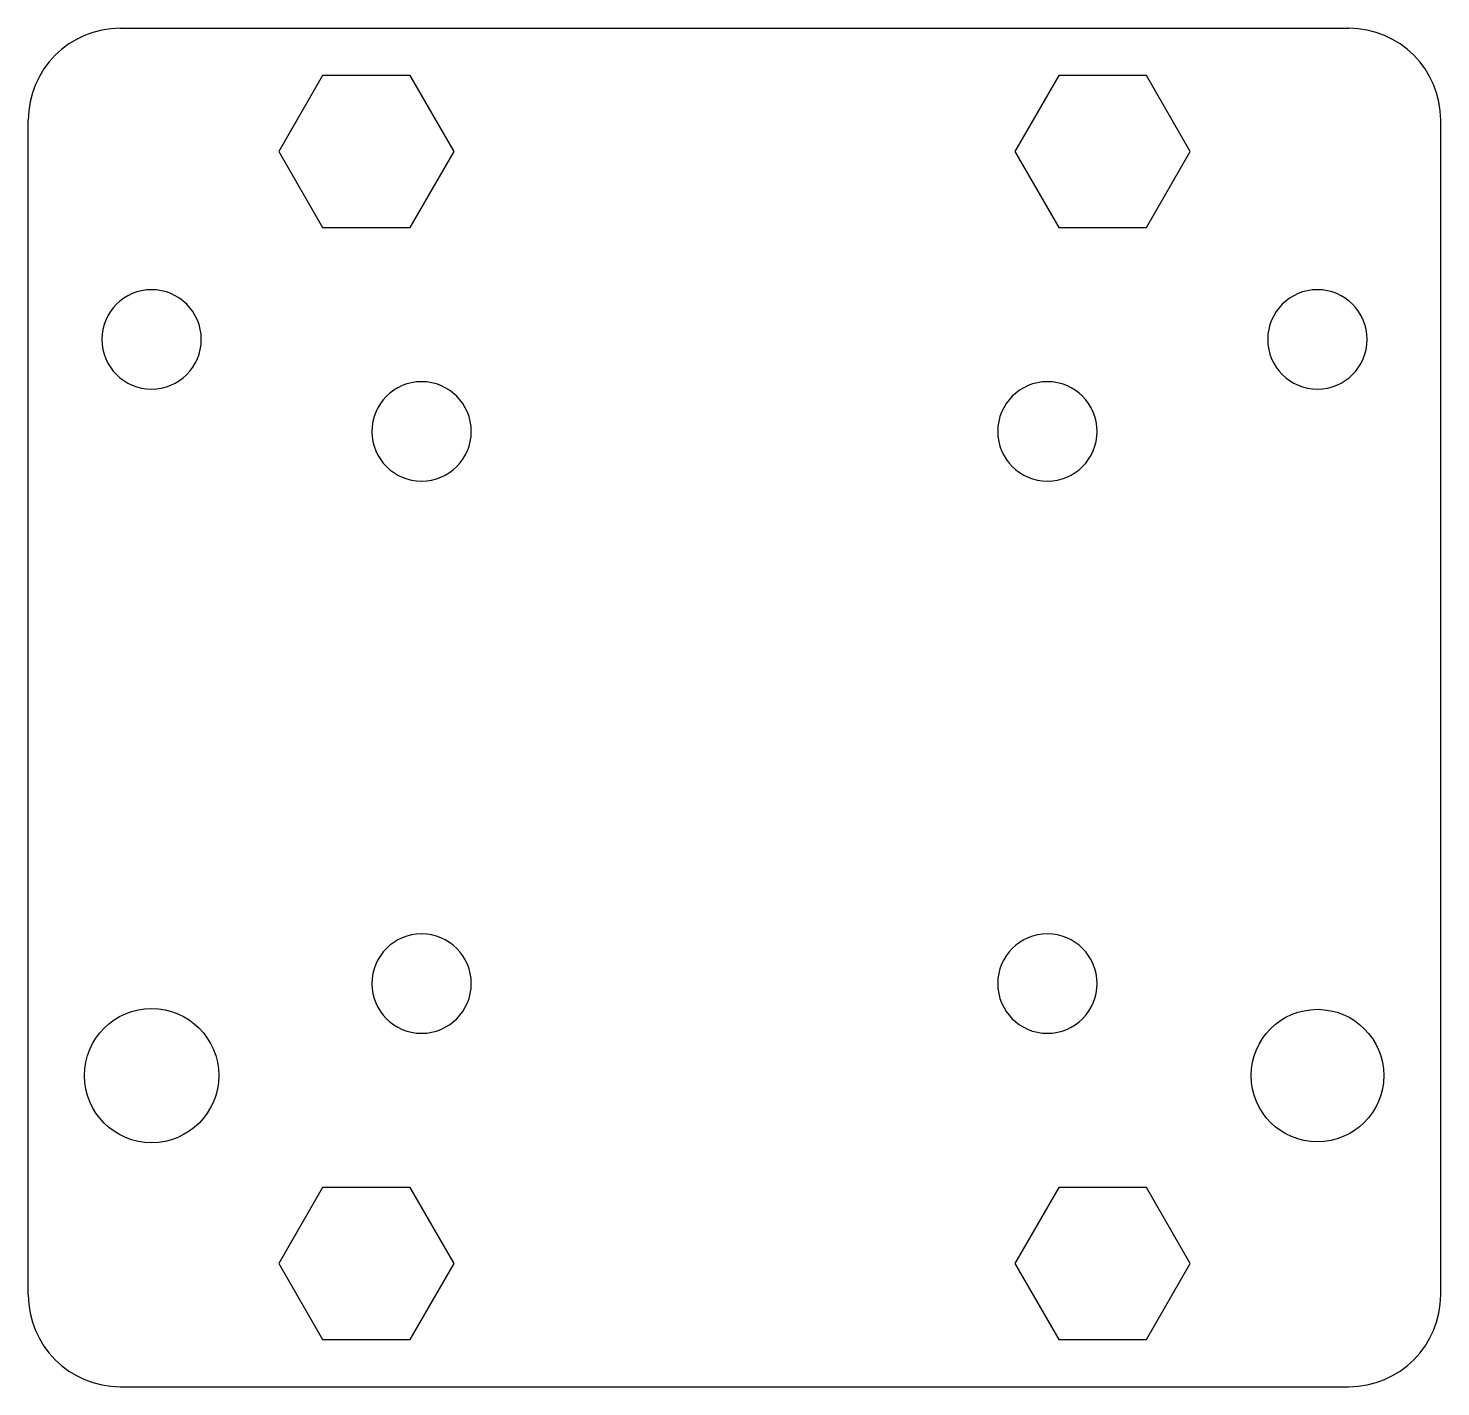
# Model space of a CAD drawing. Extents: x -38.4 to 38.4, y -36.9 to 36.9.
import ezdxf

# ---------------------------------------------------------------- set-up
doc = ezdxf.new("R2010")
doc.units = 0
doc.header["$MEASUREMENT"] = 0
doc.layers.add('VISIBLE', color=7, linetype='CONTINUOUS')

msp = doc.modelspace()

# ---------------------------------------------------------------- linework, layer by layer
at = {"layer": 'VISIBLE'}
for p, q in [((-33.371, 36.907), (33.371, 36.907)), ((-22.382, 34.332), (-24.763, 30.207)), ((-17.618, 34.332), (-22.382, 34.332)), ((-15.237, 30.207), (-17.618, 34.332)), ((17.618, 34.332), (15.237, 30.207)), ((22.382, 34.332), (17.618, 34.332)), ((24.763, 30.207), (22.382, 34.332)), ((-38.371, -31.907), (-38.371, 31.907)), ((38.371, -31.907), (38.371, 31.907)), ((-24.763, 30.207), (-22.382, 26.082)), ((-17.618, 26.082), (-15.237, 30.207)), ((15.237, 30.207), (17.618, 26.082)), ((22.382, 26.082), (24.763, 30.207)), ((-22.382, 26.082), (-17.618, 26.082)), ((17.618, 26.082), (22.382, 26.082)), ((-22.382, -26.082), (-24.763, -30.207)), ((-17.618, -26.082), (-22.382, -26.082)), ((-15.237, -30.207), (-17.618, -26.082)), ((17.618, -26.082), (15.237, -30.207)), ((22.382, -26.082), (17.618, -26.082)), ((24.763, -30.207), (22.382, -26.082)), ((-24.763, -30.207), (-22.382, -34.332)), ((-17.618, -34.332), (-15.237, -30.207)), ((15.237, -30.207), (17.618, -34.332)), ((22.382, -34.332), (24.763, -30.207)), ((-22.382, -34.332), (-17.618, -34.332)), ((17.618, -34.332), (22.382, -34.332)), ((-33.371, -36.907), (33.371, -36.907))]:
    msp.add_line(p, q, dxfattribs=at)
at = {"layer": 'VISIBLE', "extrusion": (0, 0, -1)}
for centre in [(31.671, 20), (-31.671, 20), (17, 15), (-17, 15), (17, -15), (-17, -15)]:
    msp.add_circle(centre, 2.7, dxfattribs=at)
at = {"layer": 'VISIBLE'}
for centre, radius in [((-31.671, -20), 3.65), ((31.671, -20), 3.6)]:
    msp.add_circle(centre, radius, dxfattribs=at)
for centre, start, end in [((-33.371, 31.907), 90, 180), ((33.371, 31.907), 0, 90), ((-33.371, -31.907), 180, 270), ((33.371, -31.907), 270, 0)]:
    msp.add_arc(centre, 5, start, end, dxfattribs=at)

doc.saveas('drawing.dxf')
